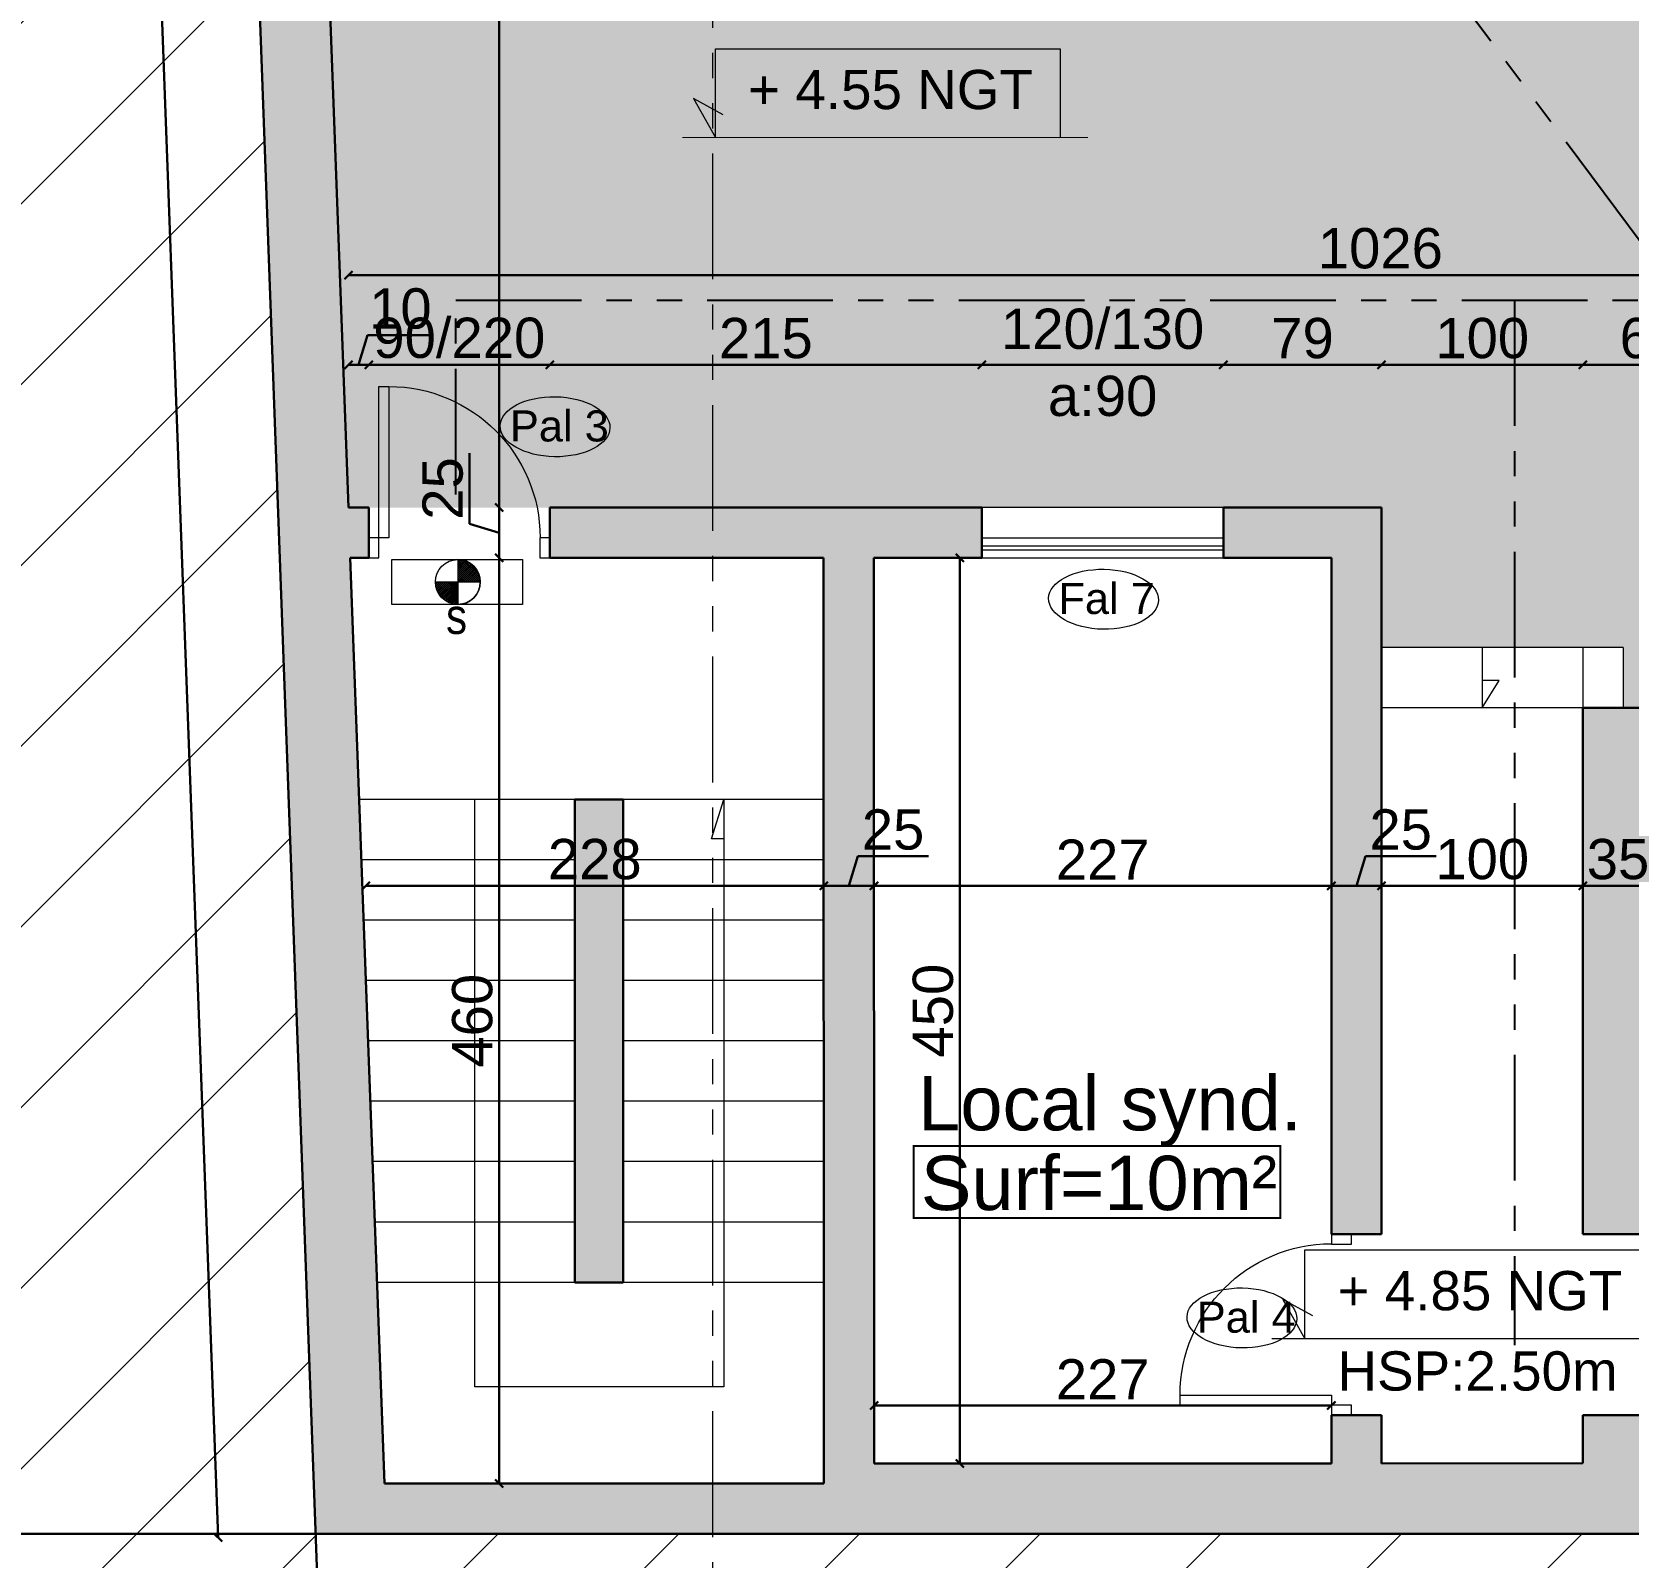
# Model space of a CAD drawing. Header units: millimetres. Extents: x 2804 to 3317, y 6834 to 7064.
# Drawn here: x 2885.53 to 2893.46, y 6920.37 to 6927.94 of the extents above; entities that cross this region are included whole.
import ezdxf

# ---------------------------------------------------------------- set-up
doc = ezdxf.new("R2010")
doc.units = ezdxf.units.MM
doc.header["$PDMODE"] = 1
doc.linetypes.add('PHANTOM2', pattern=[1.25, 0.625, -0.125, 0.125, -0.125, 0.125, -0.125])
for name, color, linetype, lineweight in [('cotation', 3, 'Continuous', 30), ('menuise', 50, 'Continuous', 18), ('PORT-FEN', 2, 'Continuous', 0), ('SECURITE', 2, 'Continuous', 0), ('structure grt', 150, 'Continuous', 0), ('texte', 3, 'Continuous', 9), ('zin fin', 6, 'Continuous', 9), ('zin menuiserie', 150, 'Continuous', 5), ('Zin mur', 30, 'Continuous', 30)]:
    doc.layers.add(name, color=color, linetype=linetype, lineweight=lineweight)
doc.layers.add('zin hatch mur', color=8, linetype='Continuous')
doc.layers.add('zin texte', color=33, linetype='Continuous')
doc.styles.add('ARIAL', font='arial.ttf')
doc.styles.add('PA3', font='arial.ttf', dxfattribs={"height": 3})
doc.styles.add('PsikTxtStyle', font='arial.ttf')
doc.styles.get("Standard").update_dxf_attribs({"font": 'arial.ttf'})
doc.dimstyles.new('cotation 100', dxfattribs={"dimtxt": 0.2, "dimasz": 0.04, "dimexe": 0, "dimexo": 0, "dimgap": 0.03, "dimtad": 1, "dimdec": 0, "dimlfac": 100, "dimdsep": 46, "dimtxsty": 'ARIAL', "dimblk": 'OBLIQUE', "dimcen": 0.09, "dimse1": 1, "dimse2": 1, "dimclrd": 256, "dimclre": 256, "dimclrt": 256, "dimadec": 3, "dimazin": 2, "dimtfac": 1, "dimtdec": 0, "dimtofl": 0, "dimtmove": 1, "dimatfit": 3, "dimfxl": 0, "dimtolj": 1, "dimtzin": 0, "dimlwd": -1, "dimlwe": -1, "dimarcsym": 0})

# ---------------------------------------------------------------- blocks, each defined once
blk = doc.blocks.new('P90')
at = {"ltscale": 0.005}
for p, q in [((-50, 751.6), (-100, 751.6)), ((-100, 751.6), (-100, 0)), ((-50, 0), (-50, 751.6)), ((-900, -100), (-900, 0)), ((-900, 0), (-850, 0)), ((-850, 0), (-850, -100)), ((-100, 0), (-50, 0)), ((-50, 0), (0, 0)), ((-50, -100), (-50, 0)), ((0, 0), (0, -100)), ((-850, -100), (-900, -100)), ((0, -100), (-50, -100))]:
    blk.add_line(p, q, dxfattribs=at)
blk.add_arc((-100, 0), 751.6, 90, 180, dxfattribs=at)
blk = doc.blocks.new('_Oblique')
at = {"color": 0, "linetype": 'ByBlock', "lineweight": -2}
blk.add_line((-0.5, -0.5), (0.5, 0.5), dxfattribs=at)
blk = doc.blocks.new('*D264')
at = {"layer": 'cotation', "transparency": 16777216}
blk.add_line((2887.8508, 6934.7357), (2887.8508, 6925.5806), dxfattribs=at)
at = {"layer": 'Defpoints', "color": 0, "transparency": 16777216}
for p in [(2889.4632, 6934.7357), (2887.8508, 6925.5806), (2889.4632, 6925.5806)]:
    blk.add_point(p, dxfattribs=at)
at = {"layer": 'cotation', "transparency": 16777216, "xscale": 0.04, "yscale": 0.04, "zscale": 0.04}
for p, rotation in [((2887.8508, 6934.7357), 90), ((2887.8508, 6925.5806), 270)]:
    blk.add_blockref('_Oblique', p, dxfattribs=dict(at, rotation=rotation))
at = {"layer": 'cotation', "transparency": 16777216, "insert": (2887.7187, 6930.1581), "char_height": 0.2, "attachment_point": 5, "rotation": 90, "style": 'ARIAL'}
blk.add_mtext('\\A1;916', dxfattribs=at)
blk = doc.blocks.new('*D265')
at = {"layer": 'cotation', "transparency": 16777216}
blk.add_line((2887.8508, 6925.3306), (2887.8508, 6920.7306), dxfattribs=at)
at = {"layer": 'Defpoints', "color": 0, "transparency": 16777216}
for p in [(2889.4643, 6925.3306), (2887.8508, 6920.7306), (2889.4649, 6920.7306)]:
    blk.add_point(p, dxfattribs=at)
at = {"layer": 'cotation', "transparency": 16777216, "xscale": 0.04, "yscale": 0.04, "zscale": 0.04}
for p, rotation in [((2887.8508, 6925.3306), 90), ((2887.8508, 6920.7306), 270)]:
    blk.add_blockref('_Oblique', p, dxfattribs=dict(at, rotation=rotation))
at = {"layer": 'cotation', "transparency": 16777216, "insert": (2887.7187, 6923.0306), "char_height": 0.2, "attachment_point": 5, "rotation": 90, "style": 'ARIAL'}
blk.add_mtext('\\A1;460', dxfattribs=at)
blk = doc.blocks.new('*D289')
at = {"layer": 'cotation', "transparency": 16777216}
blk.add_line((2886.9399, 6919.9791), (2907.4219, 6919.9822), dxfattribs=at)
at = {"layer": 'Defpoints', "color": 0, "transparency": 16777216}
for p in [(2886.9398, 6920.4806), (2907.4218, 6920.4837), (2907.4219, 6919.9822)]:
    blk.add_point(p, dxfattribs=at)
at = {"layer": 'cotation', "transparency": 16777216, "xscale": 0.04, "yscale": 0.04, "zscale": 0.04}
for p, rotation in [((2886.9399, 6919.9791), 180.008627102599), ((2907.4219, 6919.9822), 0.008627102599035555)]:
    blk.add_blockref('_Oblique', p, dxfattribs=dict(at, rotation=rotation))
at = {"layer": 'cotation', "transparency": 16777216, "insert": (2897.1808, 6920.1638), "char_height": 0.3, "attachment_point": 5, "rotation": 0.00863, "style": 'ARIAL'}
blk.add_mtext('\\A1;2048', dxfattribs=at)
blk = doc.blocks.new('*D288')
at = {"layer": 'cotation', "transparency": 16777216}
blk.add_line((2885.5598, 6944.7665), (2886.4543, 6920.4628), dxfattribs=at)
at = {"layer": 'Defpoints', "color": 0, "transparency": 16777216}
for p in [(2886.0452, 6944.7843), (2886.9398, 6920.4806), (2886.4543, 6920.4628)]:
    blk.add_point(p, dxfattribs=at)
at = {"layer": 'cotation', "transparency": 16777216, "xscale": 0.04, "yscale": 0.04, "zscale": 0.04}
for p, rotation in [((2885.5598, 6944.7665), 92.10789544085397), ((2886.4543, 6920.4628), 272.107895440854)]:
    blk.add_blockref('_Oblique', p, dxfattribs=dict(at, rotation=rotation))
at = {"layer": 'cotation', "transparency": 16777216, "insert": (2886.1902, 6932.6214), "char_height": 0.3, "attachment_point": 5, "rotation": 272.1079, "style": 'ARIAL'}
blk.add_mtext('\\A1;2432', dxfattribs=at)
blk = doc.blocks.new('*D294')
at = {"layer": 'cotation', "transparency": 16777216}
blk.add_line((2891.9879, 6921.1183), (2889.7149, 6921.1183), dxfattribs=at)
at = {"layer": 'Defpoints', "color": 0, "transparency": 16777216}
for p in [(2889.7149, 6921.1183), (2889.7149, 6920.831), (2891.9879, 6920.8314)]:
    blk.add_point(p, dxfattribs=at)
at = {"layer": 'cotation', "transparency": 16777216, "xscale": 0.04, "yscale": 0.04, "zscale": 0.04, "rotation": 180}
blk.add_blockref('_Oblique', (2889.7149, 6921.1183), dxfattribs=at)
at = {"layer": 'cotation', "transparency": 16777216, "xscale": 0.04, "yscale": 0.04, "zscale": 0.04}
blk.add_blockref('_Oblique', (2891.9879, 6921.1183), dxfattribs=at)
at = {"layer": 'cotation', "transparency": 16777216, "insert": (2890.8514, 6921.2488), "char_height": 0.2, "attachment_point": 5, "style": 'ARIAL'}
blk.add_mtext('\\A1;227', dxfattribs=at)
blk = doc.blocks.new('*D295')
at = {"layer": 'cotation', "transparency": 16777216}
blk.add_line((2890.1406, 6920.831), (2890.1406, 6925.3306), dxfattribs=at)
at = {"layer": 'Defpoints', "color": 0, "transparency": 16777216}
for p in [(2889.7149, 6925.3306), (2890.1406, 6925.3306), (2889.7149, 6920.831)]:
    blk.add_point(p, dxfattribs=at)
at = {"layer": 'cotation', "transparency": 16777216, "xscale": 0.04, "yscale": 0.04, "zscale": 0.04}
for p, rotation in [((2890.1406, 6925.3306), 90), ((2890.1406, 6920.831), 270)]:
    blk.add_blockref('_Oblique', p, dxfattribs=dict(at, rotation=rotation))
at = {"layer": 'cotation', "transparency": 16777216, "insert": (2890.0085, 6923.0808), "char_height": 0.2, "attachment_point": 5, "rotation": 90, "style": 'ARIAL'}
blk.add_mtext('\\A1;450', dxfattribs=at)
blk = doc.blocks.new('*X298')
at = {"color": 0, "linetype": 'Continuous'}
for p, q in [((2123.93, 1390.31), (2124, 1390.38)), ((2133.9, 1380.42), (2123.94, 1390.38)), ((2123.98, 1389.47), (2124.89, 1390.38)), ((2124.08, 1388.69), (2125.77, 1390.38)), ((2124.23, 1387.96), (2126.66, 1390.38)), ((2124.43, 1387.27), (2127.54, 1390.38)), ((2124.67, 1386.63), (2128.43, 1390.38)), ((2133.9, 1381.3), (2124.82, 1390.38)), ((2124.94, 1386.01), (2129.31, 1390.38)), ((2125.25, 1385.44), (2130.19, 1390.38)), ((2125.58, 1384.89), (2131.08, 1390.38)), ((2133.9, 1382.19), (2125.71, 1390.38)), ((2125.95, 1384.37), (2131.96, 1390.38)), ((2126.34, 1383.88), (2132.85, 1390.38)), ((2133.9, 1383.07), (2126.59, 1390.38)), ((2126.77, 1383.42), (2133.73, 1390.39)), ((2133.9, 1383.95), (2127.47, 1390.38)), ((2133.9, 1384.84), (2128.36, 1390.38)), ((2133.9, 1385.72), (2129.24, 1390.38)), ((2133.9, 1386.61), (2130.12, 1390.38)), ((2133.9, 1387.49), (2131.01, 1390.38)), ((2133.9, 1388.37), (2131.89, 1390.38)), ((2133.9, 1389.26), (2132.77, 1390.38)), ((2133.9, 1390.14), (2133.66, 1390.39)), ((2132.98, 1380.46), (2123.98, 1389.46)), ((2131.95, 1380.61), (2124.13, 1388.42)), ((2130.74, 1380.93), (2124.45, 1387.22)), ((2129.19, 1381.6), (2125.12, 1385.66)), ((2127.22, 1382.99), (2133.9, 1389.67)), ((2127.7, 1382.58), (2133.9, 1388.79)), ((2128.2, 1382.2), (2133.9, 1387.9)), ((2128.74, 1381.86), (2133.9, 1387.02)), ((2129.3, 1381.54), (2133.9, 1386.14)), ((2129.9, 1381.25), (2133.9, 1385.25)), ((2130.53, 1381), (2133.9, 1384.37)), ((2131.2, 1380.79), (2133.9, 1383.48)), ((2131.91, 1380.61), (2133.9, 1382.6)), ((2132.67, 1380.49), (2133.9, 1381.72)), ((2133.49, 1380.42), (2133.9, 1380.83))]:
    blk.add_line(p, q, dxfattribs=at)
blk = doc.blocks.new('ss rdc')
at = {"layer": 'SECURITE', "color": 252, "true_color": 0x939598}
for p, q in [((2644.874, 6721.3368, 1.3959), (2645.5244, 6721.3368, 1.3959)), ((2644.874, 6721.1131, 1.3959), (2644.874, 6721.3368, 1.3959)), ((2644.874, 6721.3368, 1.3959), (2645.5244, 6721.3368, 1.3959)), ((2644.874, 6721.1131, 1.3959), (2644.874, 6721.3368, 1.3959)), ((2645.2026, 6721.3365, 1.3959), (2645.2026, 6721.1135, 1.3959)), ((2645.2026, 6721.3365, 1.3959), (2645.2026, 6721.1135, 1.3959)), ((2645.2026, 6721.3365, 1.3959), (2645.2026, 6721.1135, 1.3959)), ((2645.2026, 6721.3365, 1.3959), (2645.2026, 6721.1135, 1.3959)), ((2645.2026, 6721.3365, 1.3959), (2645.2026, 6721.1135, 1.3959)), ((2645.2026, 6721.3365, 1.3959), (2645.2026, 6721.1135, 1.3959)), ((2645.2026, 6721.3365, 1.3959), (2645.2026, 6721.1135, 1.3959)), ((2645.2026, 6721.3365, 1.3959), (2645.2026, 6721.1135, 1.3959)), ((2645.5244, 6721.3368, 1.3959), (2645.5244, 6721.1131, 1.3959)), ((2645.5244, 6721.3368, 1.3959), (2645.5244, 6721.1131, 1.3959)), ((2645.0911, 6721.225, 1.3959), (2645.3119, 6721.2251, 1.3959)), ((2645.0911, 6721.225, 1.3959), (2645.3119, 6721.2251, 1.3959)), ((2645.5244, 6721.1131, 1.3959), (2644.874, 6721.1131, 1.3959)), ((2645.5244, 6721.1131, 1.3959), (2644.874, 6721.1131, 1.3959))]:
    blk.add_line(p, q, dxfattribs=at)
blk.add_circle((2645.2026, 6721.225, 1.3959), 0.1115, dxfattribs=at)
blk.add_circle((2645.2026, 6721.225, 1.3959), 0.1115, dxfattribs=at)
for start, end in [(0, 90), (0, 90), (0, 90), (0, 90), (0, 90), (0, 90), (270, 0), (270, 0), (270, 0), (270, 0), (270, 0), (270, 0)]:
    blk.add_arc((2645.2026, 6721.225, 1.3959), 0.1115, start, end, dxfattribs=at)
at = {"layer": 'SECURITE', "color": 252, "true_color": 0x939598, "extrusion": (0, 0, -1), "xscale": 0.01118662045994821, "yscale": 0.01118662045994821, "zscale": 0.01118662045994821, "rotation": 269.9614910721124}
blk.add_blockref('*X298', (-2660.7403, 6745.1066, -1.3959), dxfattribs=at)
blk.add_blockref('*X298', (-2660.7403, 6745.1066, -1.3959), dxfattribs=at)
at = {"layer": 'SECURITE', "color": 252, "true_color": 0x939598, "extrusion": (0, 0, -1), "xscale": -0.01118662049062554, "yscale": 0.01118662042579673, "zscale": 0.01118662047361531}
blk.add_blockref('*X298', (-2621.3315, 6705.6713, -1.3959), dxfattribs=at)
blk.add_blockref('*X298', (-2621.3315, 6705.6713, -1.3959), dxfattribs=at)
at = {"layer": 'SECURITE', "color": 252, "true_color": 0x939598, "xscale": 0.01118662049062554, "yscale": 0.01118662049062554, "zscale": 0.01118662049062554}
blk.add_blockref('*X298', (2621.3315, 6705.6713, 1.3959), dxfattribs=at)
blk.add_blockref('*X298', (2621.3315, 6705.6713, 1.3959), dxfattribs=at)
at = {"layer": 'SECURITE', "color": 252, "true_color": 0x939598, "style": 'PA3', "text_generation_flag": 6, "width": 0.85}
blk.add_text('s', height=0.176, rotation=180, dxfattribs=at).set_placement((2645.1441, 6720.9667, 1.3959))
blk = doc.blocks.new('*D685')
at = {"layer": 'cotation', "transparency": 16777216}
for p, q in [((2887.1528, 6926.2896), (2887.197, 6926.4367)), ((2887.197, 6926.4367), (2887.5239, 6926.4367)), ((2887.1023, 6926.2896), (2887.2034, 6926.2896))]:
    blk.add_line(p, q, dxfattribs=at)
at = {"layer": 'Defpoints', "color": 0, "transparency": 16777216}
for p in [(2887.2034, 6926.2896), (2887.1023, 6925.5806), (2887.2034, 6925.5806)]:
    blk.add_point(p, dxfattribs=at)
at = {"layer": 'cotation', "transparency": 16777216, "xscale": 0.04, "yscale": 0.04, "zscale": 0.04, "rotation": 180}
blk.add_blockref('_Oblique', (2887.1023, 6926.2896), dxfattribs=at)
at = {"layer": 'cotation', "transparency": 16777216, "xscale": 0.04, "yscale": 0.04, "zscale": 0.04}
blk.add_blockref('_Oblique', (2887.2034, 6926.2896), dxfattribs=at)
at = {"layer": 'cotation', "transparency": 16777216, "insert": (2887.3605, 6926.5688), "char_height": 0.2, "attachment_point": 5, "style": 'ARIAL'}
blk.add_mtext('\\A1;10', dxfattribs=at)
blk = doc.blocks.new('*D686')
at = {"layer": 'cotation', "transparency": 16777216}
blk.add_line((2887.2034, 6926.2896), (2888.1034, 6926.2896), dxfattribs=at)
at = {"layer": 'Defpoints', "color": 0, "transparency": 16777216}
for p in [(2888.1034, 6926.2896), (2887.2034, 6925.5806), (2888.1034, 6925.5806)]:
    blk.add_point(p, dxfattribs=at)
at = {"layer": 'cotation', "transparency": 16777216, "xscale": 0.04, "yscale": 0.04, "zscale": 0.04, "rotation": 180}
blk.add_blockref('_Oblique', (2887.2034, 6926.2896), dxfattribs=at)
at = {"layer": 'cotation', "transparency": 16777216, "xscale": 0.04, "yscale": 0.04, "zscale": 0.04}
blk.add_blockref('_Oblique', (2888.1034, 6926.2896), dxfattribs=at)
at = {"layer": 'cotation', "transparency": 16777216, "insert": (2887.6534, 6926.423), "char_height": 0.2, "attachment_point": 5, "style": 'ARIAL'}
blk.add_mtext('\\A1;90/220', dxfattribs=at)
blk = doc.blocks.new('*D687')
at = {"layer": 'cotation', "transparency": 16777216}
blk.add_line((2888.1034, 6926.2896), (2890.2511, 6926.2896), dxfattribs=at)
at = {"layer": 'Defpoints', "color": 0, "transparency": 16777216}
for p in [(2890.2511, 6926.2896), (2888.1034, 6925.5806), (2890.2511, 6925.5806)]:
    blk.add_point(p, dxfattribs=at)
at = {"layer": 'cotation', "transparency": 16777216, "xscale": 0.04, "yscale": 0.04, "zscale": 0.04, "rotation": 180}
blk.add_blockref('_Oblique', (2888.1034, 6926.2896), dxfattribs=at)
at = {"layer": 'cotation', "transparency": 16777216, "xscale": 0.04, "yscale": 0.04, "zscale": 0.04}
blk.add_blockref('_Oblique', (2890.2511, 6926.2896), dxfattribs=at)
at = {"layer": 'cotation', "transparency": 16777216, "insert": (2889.1772, 6926.4217), "char_height": 0.2, "attachment_point": 5, "style": 'ARIAL'}
blk.add_mtext('\\A1;215', dxfattribs=at)
blk = doc.blocks.new('*D688')
at = {"layer": 'cotation', "transparency": 16777216}
blk.add_line((2890.2511, 6926.2896), (2891.4511, 6926.2896), dxfattribs=at)
at = {"layer": 'Defpoints', "color": 0, "transparency": 16777216}
for p in [(2891.4511, 6926.2896), (2890.2511, 6925.5806), (2891.4511, 6925.5806)]:
    blk.add_point(p, dxfattribs=at)
at = {"layer": 'cotation', "transparency": 16777216, "xscale": 0.04, "yscale": 0.04, "zscale": 0.04, "rotation": 180}
blk.add_blockref('_Oblique', (2890.2511, 6926.2896), dxfattribs=at)
at = {"layer": 'cotation', "transparency": 16777216, "xscale": 0.04, "yscale": 0.04, "zscale": 0.04}
blk.add_blockref('_Oblique', (2891.4511, 6926.2896), dxfattribs=at)
at = {"layer": 'cotation', "transparency": 16777216, "insert": (2890.8511, 6926.3012), "char_height": 0.2, "attachment_point": 5, "style": 'ARIAL'}
blk.add_mtext('\\A1;120/130\\Pa:90', dxfattribs=at)
blk = doc.blocks.new('*D689')
at = {"layer": 'cotation', "transparency": 16777216}
blk.add_line((2891.4511, 6926.2896), (2892.2379, 6926.2896), dxfattribs=at)
at = {"layer": 'Defpoints', "color": 0, "transparency": 16777216}
for p in [(2892.2379, 6926.2896), (2891.4511, 6925.5806), (2892.2379, 6925.5806)]:
    blk.add_point(p, dxfattribs=at)
at = {"layer": 'cotation', "transparency": 16777216, "xscale": 0.04, "yscale": 0.04, "zscale": 0.04, "rotation": 180}
blk.add_blockref('_Oblique', (2891.4511, 6926.2896), dxfattribs=at)
at = {"layer": 'cotation', "transparency": 16777216, "xscale": 0.04, "yscale": 0.04, "zscale": 0.04}
blk.add_blockref('_Oblique', (2892.2379, 6926.2896), dxfattribs=at)
at = {"layer": 'cotation', "transparency": 16777216, "insert": (2891.8445, 6926.4217), "char_height": 0.2, "attachment_point": 5, "style": 'ARIAL'}
blk.add_mtext('\\A1;79', dxfattribs=at)
blk = doc.blocks.new('*D690')
at = {"layer": 'cotation', "transparency": 16777216}
blk.add_line((2892.2379, 6926.2896), (2893.2379, 6926.2896), dxfattribs=at)
at = {"layer": 'Defpoints', "color": 0, "transparency": 16777216}
for p in [(2893.2379, 6926.2896), (2892.2379, 6925.5806), (2893.2379, 6924.5859)]:
    blk.add_point(p, dxfattribs=at)
at = {"layer": 'cotation', "transparency": 16777216, "xscale": 0.04, "yscale": 0.04, "zscale": 0.04, "rotation": 180}
blk.add_blockref('_Oblique', (2892.2379, 6926.2896), dxfattribs=at)
at = {"layer": 'cotation', "transparency": 16777216, "xscale": 0.04, "yscale": 0.04, "zscale": 0.04}
blk.add_blockref('_Oblique', (2893.2379, 6926.2896), dxfattribs=at)
at = {"layer": 'cotation', "transparency": 16777216, "insert": (2892.7379, 6926.4217), "char_height": 0.2, "attachment_point": 5, "style": 'ARIAL'}
blk.add_mtext('\\A1;100', dxfattribs=at)
blk = doc.blocks.new('*D691')
at = {"layer": 'cotation', "transparency": 16777216}
blk.add_line((2893.2379, 6926.2896), (2893.915, 6926.2896), dxfattribs=at)
at = {"layer": 'Defpoints', "color": 0, "transparency": 16777216}
for p in [(2893.915, 6926.2896), (2893.2379, 6924.5859), (2893.915, 6924.5859)]:
    blk.add_point(p, dxfattribs=at)
at = {"layer": 'cotation', "transparency": 16777216, "xscale": 0.04, "yscale": 0.04, "zscale": 0.04, "rotation": 180}
blk.add_blockref('_Oblique', (2893.2379, 6926.2896), dxfattribs=at)
at = {"layer": 'cotation', "transparency": 16777216, "xscale": 0.04, "yscale": 0.04, "zscale": 0.04}
blk.add_blockref('_Oblique', (2893.915, 6926.2896), dxfattribs=at)
at = {"layer": 'cotation', "transparency": 16777216, "insert": (2893.5764, 6926.4217), "char_height": 0.2, "attachment_point": 5, "style": 'ARIAL'}
blk.add_mtext('\\A1;68', dxfattribs=at)
blk = doc.blocks.new('*D696')
at = {"layer": 'cotation', "transparency": 16777216}
blk.add_line((2887.1023, 6926.736), (2897.3609, 6926.736), dxfattribs=at)
at = {"layer": 'Defpoints', "color": 0, "transparency": 16777216}
for p in [(2897.3609, 6926.736), (2897.3609, 6925.6486), (2887.1023, 6925.5806)]:
    blk.add_point(p, dxfattribs=at)
at = {"layer": 'cotation', "transparency": 16777216, "xscale": 0.04, "yscale": 0.04, "zscale": 0.04, "rotation": 180}
blk.add_blockref('_Oblique', (2887.1023, 6926.736), dxfattribs=at)
at = {"layer": 'cotation', "transparency": 16777216, "xscale": 0.04, "yscale": 0.04, "zscale": 0.04}
blk.add_blockref('_Oblique', (2897.3609, 6926.736), dxfattribs=at)
at = {"layer": 'cotation', "transparency": 16777216, "insert": (2892.2316, 6926.8681), "char_height": 0.2, "attachment_point": 5, "style": 'ARIAL'}
blk.add_mtext('\\A1;1026', dxfattribs=at)
blk = doc.blocks.new('*D699')
at = {"layer": 'cotation', "transparency": 16777216}
blk.add_line((2893.5879, 6923.7007), (2893.2379, 6923.7007), dxfattribs=at)
at = {"layer": 'Defpoints', "color": 0, "transparency": 16777216}
for p in [(2893.5879, 6924.2359), (2893.2379, 6923.7007), (2893.2379, 6922.3564)]:
    blk.add_point(p, dxfattribs=at)
at = {"layer": 'cotation', "transparency": 16777216, "xscale": 0.04, "yscale": 0.04, "zscale": 0.04, "rotation": 180}
blk.add_blockref('_Oblique', (2893.2379, 6923.7007), dxfattribs=at)
at = {"layer": 'cotation', "transparency": 16777216, "xscale": 0.04, "yscale": 0.04, "zscale": 0.04}
blk.add_blockref('_Oblique', (2893.5879, 6923.7007), dxfattribs=at)
at = {"layer": 'cotation', "transparency": 16777216, "insert": (2893.4129, 6923.8328), "char_height": 0.2, "attachment_point": 5, "style": 'ARIAL'}
blk.add_mtext('\\A1;35', dxfattribs=at)
blk = doc.blocks.new('*D700')
at = {"layer": 'cotation', "transparency": 16777216}
blk.add_line((2893.2379, 6923.7007), (2892.2379, 6923.7007), dxfattribs=at)
at = {"layer": 'Defpoints', "color": 0, "transparency": 16777216}
for p in [(2892.2379, 6923.7007), (2892.2379, 6922.3099), (2893.2379, 6922.3564)]:
    blk.add_point(p, dxfattribs=at)
at = {"layer": 'cotation', "transparency": 16777216, "xscale": 0.04, "yscale": 0.04, "zscale": 0.04, "rotation": 180}
blk.add_blockref('_Oblique', (2892.2379, 6923.7007), dxfattribs=at)
at = {"layer": 'cotation', "transparency": 16777216, "xscale": 0.04, "yscale": 0.04, "zscale": 0.04}
blk.add_blockref('_Oblique', (2893.2379, 6923.7007), dxfattribs=at)
at = {"layer": 'cotation', "transparency": 16777216, "insert": (2892.7379, 6923.8328), "char_height": 0.2, "attachment_point": 5, "style": 'ARIAL'}
blk.add_mtext('\\A1;100', dxfattribs=at)
blk = doc.blocks.new('*D701')
at = {"layer": 'cotation', "transparency": 16777216}
for p, q in [((2892.1129, 6923.7007), (2892.157, 6923.8478)), ((2892.157, 6923.8478), (2892.5084, 6923.8478)), ((2892.2379, 6923.7007), (2891.9879, 6923.7007))]:
    blk.add_line(p, q, dxfattribs=at)
at = {"layer": 'Defpoints', "color": 0, "transparency": 16777216}
for p in [(2891.9879, 6923.7007), (2891.9879, 6922.32), (2892.2379, 6922.3099)]:
    blk.add_point(p, dxfattribs=at)
at = {"layer": 'cotation', "transparency": 16777216, "xscale": 0.04, "yscale": 0.04, "zscale": 0.04, "rotation": 180}
blk.add_blockref('_Oblique', (2891.9879, 6923.7007), dxfattribs=at)
at = {"layer": 'cotation', "transparency": 16777216, "xscale": 0.04, "yscale": 0.04, "zscale": 0.04}
blk.add_blockref('_Oblique', (2892.2379, 6923.7007), dxfattribs=at)
at = {"layer": 'cotation', "transparency": 16777216, "insert": (2892.3327, 6923.9799), "char_height": 0.2, "attachment_point": 5, "style": 'ARIAL'}
blk.add_mtext('\\A1;25', dxfattribs=at)
blk = doc.blocks.new('*D702')
at = {"layer": 'cotation', "transparency": 16777216}
blk.add_line((2891.9879, 6923.7007), (2889.7147, 6923.7007), dxfattribs=at)
at = {"layer": 'Defpoints', "color": 0, "transparency": 16777216}
for p in [(2889.7147, 6923.7007), (2889.7147, 6922.3809), (2891.9879, 6922.32)]:
    blk.add_point(p, dxfattribs=at)
at = {"layer": 'cotation', "transparency": 16777216, "xscale": 0.04, "yscale": 0.04, "zscale": 0.04, "rotation": 180}
blk.add_blockref('_Oblique', (2889.7147, 6923.7007), dxfattribs=at)
at = {"layer": 'cotation', "transparency": 16777216, "xscale": 0.04, "yscale": 0.04, "zscale": 0.04}
blk.add_blockref('_Oblique', (2891.9879, 6923.7007), dxfattribs=at)
at = {"layer": 'cotation', "transparency": 16777216, "insert": (2890.8513, 6923.8311), "char_height": 0.2, "attachment_point": 5, "style": 'ARIAL'}
blk.add_mtext('\\A1;227', dxfattribs=at)
blk = doc.blocks.new('*D703')
at = {"layer": 'cotation', "transparency": 16777216}
for p, q in [((2889.5897, 6923.7007), (2889.6338, 6923.8478)), ((2889.6338, 6923.8478), (2889.9852, 6923.8478)), ((2889.7147, 6923.7007), (2889.4647, 6923.7007))]:
    blk.add_line(p, q, dxfattribs=at)
at = {"layer": 'Defpoints', "color": 0, "transparency": 16777216}
for p in [(2889.4647, 6923.7007), (2889.4647, 6922.5458), (2889.7147, 6922.3809)]:
    blk.add_point(p, dxfattribs=at)
at = {"layer": 'cotation', "transparency": 16777216, "xscale": 0.04, "yscale": 0.04, "zscale": 0.04, "rotation": 180}
blk.add_blockref('_Oblique', (2889.4647, 6923.7007), dxfattribs=at)
at = {"layer": 'cotation', "transparency": 16777216, "xscale": 0.04, "yscale": 0.04, "zscale": 0.04}
blk.add_blockref('_Oblique', (2889.7147, 6923.7007), dxfattribs=at)
at = {"layer": 'cotation', "transparency": 16777216, "insert": (2889.8095, 6923.9799), "char_height": 0.2, "attachment_point": 5, "style": 'ARIAL'}
blk.add_mtext('\\A1;25', dxfattribs=at)
blk = doc.blocks.new('*D704')
at = {"layer": 'cotation', "transparency": 16777216}
blk.add_line((2889.4647, 6923.7007), (2887.1888, 6923.7007), dxfattribs=at)
at = {"layer": 'Defpoints', "color": 0, "transparency": 16777216}
for p in [(2887.1888, 6923.7007), (2887.1888, 6923.2306), (2889.4647, 6922.5458)]:
    blk.add_point(p, dxfattribs=at)
at = {"layer": 'cotation', "transparency": 16777216, "xscale": 0.04, "yscale": 0.04, "zscale": 0.04, "rotation": 180}
blk.add_blockref('_Oblique', (2887.1888, 6923.7007), dxfattribs=at)
at = {"layer": 'cotation', "transparency": 16777216, "xscale": 0.04, "yscale": 0.04, "zscale": 0.04}
blk.add_blockref('_Oblique', (2889.4647, 6923.7007), dxfattribs=at)
at = {"layer": 'cotation', "transparency": 16777216, "insert": (2888.3267, 6923.8328), "char_height": 0.2, "attachment_point": 5, "style": 'ARIAL'}
blk.add_mtext('\\A1;228', dxfattribs=at)
blk = doc.blocks.new('*D705')
at = {"layer": 'cotation', "transparency": 16777216}
for p, q in [((2887.7037, 6925.4997), (2887.7037, 6925.8511)), ((2887.8508, 6925.3306), (2887.8508, 6925.5806)), ((2887.8508, 6925.4556), (2887.7037, 6925.4997))]:
    blk.add_line(p, q, dxfattribs=at)
at = {"layer": 'Defpoints', "color": 0, "transparency": 16777216}
for p in [(2887.8508, 6925.5806), (2888.3047, 6925.5806), (2889.4643, 6925.3306)]:
    blk.add_point(p, dxfattribs=at)
at = {"layer": 'cotation', "transparency": 16777216, "xscale": 0.04, "yscale": 0.04, "zscale": 0.04}
for p, rotation in [((2887.8508, 6925.5806), 90), ((2887.8508, 6925.3306), 270)]:
    blk.add_blockref('_Oblique', p, dxfattribs=dict(at, rotation=rotation))
at = {"layer": 'cotation', "transparency": 16777216, "insert": (2887.5716, 6925.6754), "char_height": 0.2, "attachment_point": 5, "rotation": 90, "style": 'ARIAL'}
blk.add_mtext('\\A1;25', dxfattribs=at)
blk = doc.blocks.new('fal 7')
at = {"layer": 'menuise'}
blk.add_ellipse((2858.0577, 6854.1122), major_axis=(-0.2729, 0.0047), ratio=0.546469, start_param=-1.570796, end_param=4.712389, dxfattribs=at)
at = {"layer": 'menuise', "insert": (2857.8333, 6854.1934), "char_height": 0.1544, "width": 2.341262, "attachment_point": 1, "style": 'PsikTxtStyle'}
blk.add_mtext('Fal 7', dxfattribs=at)
blk = doc.blocks.new('pal3')
at = {"layer": 'menuise'}
blk.add_ellipse((2894.4891, 6938.2261), major_axis=(-0.2729, 0.0047), ratio=0.546469, start_param=-1.570796, end_param=4.712389, dxfattribs=at)
at = {"layer": 'menuise', "insert": (2894.2647, 6938.3073), "char_height": 0.1544, "width": 2.341262, "attachment_point": 1, "style": 'PsikTxtStyle'}
blk.add_mtext('Pal 3', dxfattribs=at)
blk = doc.blocks.new('pal4')
at = {"layer": 'menuise'}
blk.add_ellipse((2893.9025, 6921.5539), major_axis=(-0.2729, 0.0047), ratio=0.546469, start_param=-1.570796, end_param=4.712389, dxfattribs=at)
at = {"layer": 'menuise', "insert": (2893.6781, 6921.6351), "char_height": 0.1544, "width": 2.341262, "attachment_point": 1, "style": 'PsikTxtStyle'}
blk.add_mtext('Pal 4', dxfattribs=at)

msp = doc.modelspace()

# ---------------------------------------------------------------- hatches: boundary and pattern name
at = {"layer": 'zin hatch mur'}
h = msp.add_hatch(color=256, dxfattribs=at)
h.dxf.hatch_style = 1
h.paths.add_polyline_path([(2886.7652, 6934.7357), (2886.9681, 6934.7357), (2886.9681, 6935.0857), (2886.7376, 6935.0857), (2886.6779, 6936.5334), (2886.3488, 6936.5334), (2886.415, 6934.7357), (2886.7186, 6926.4881), (2887.0689, 6926.4881)])
h.paths.add_polyline_path([(2889.4632, 6935.0857), (2889.0632, 6935.0857), (2889.0632, 6934.7357), (2889.4632, 6934.7357)])
h.paths.add_polyline_path([(2892.3369, 6935.0857), (2891.8746, 6935.0857), (2891.5582, 6935.0857), (2891.5582, 6934.7357), (2891.7296, 6934.7357), (2891.9997, 6934.4656), (2892.2663, 6934.7323)])
h = msp.add_hatch(color=256, dxfattribs=at)
h.dxf.hatch_style = 1
h.paths.add_polyline_path([(2888.4682, 6924.1306), (2888.2272, 6924.1306), (2888.2272, 6921.7306), (2888.4685, 6921.7306)], flags=17)
h.paths.add_polyline_path([(2891.9879, 6921.9708), (2892.2379, 6921.9708), (2892.2379, 6925.5806), (2891.4511, 6925.5806), (2891.4511, 6925.3306), (2891.9879, 6925.3306)])
h.paths.add_polyline_path([(2892.2379, 6921.0708), (2891.9879, 6921.0708), (2891.9879, 6920.8314), (2889.7149, 6920.831), (2889.7143, 6925.3306), (2890.2511, 6925.3306), (2890.2511, 6925.5806), (2888.1034, 6925.5806), (2888.1034, 6925.3306), (2889.4643, 6925.3306), (2889.4649, 6920.7306), (2887.2808, 6920.7306), (2887.1115, 6925.3306), (2887.2034, 6925.3306), (2887.2034, 6925.5806), (2887.1023, 6925.5806), (2887.0689, 6926.4881), (2886.7186, 6926.4881), (2886.9398, 6920.4806), (2895.7198, 6920.4819), (2895.7198, 6920.8319), (2893.5879, 6920.8316), (2893.5879, 6921.0708), (2893.2379, 6921.0708), (2893.2379, 6920.8316), (2892.2379, 6920.8315)])
h = msp.add_hatch(color=256, dxfattribs=at)
h.dxf.hatch_style = 1
h.paths.add_polyline_path([(2893.915, 6924.2359), (2893.915, 6924.5859), (2893.2379, 6924.5859), (2893.2379, 6921.9708), (2893.5879, 6921.9708), (2893.5879, 6922.3109), (2893.9321, 6922.3109), (2893.9321, 6922.4109), (2893.5879, 6922.4109), (2893.5879, 6924.2359)])
h.paths.add_polyline_path([(2895.5515, 6924.2359), (2895.5515, 6924.5859), (2894.515, 6924.5859), (2894.515, 6924.2359), (2894.8421, 6924.2359), (2894.8421, 6922.4109), (2894.7321, 6922.4109), (2894.7321, 6922.3109), (2894.9421, 6922.3109), (2894.9421, 6924.2359)])
at = {"layer": 'zin menuiserie'}
h = msp.add_hatch(dxfattribs=at)
h.set_pattern_fill('ANSI31', scale=0.2)
h.set_pattern_definition([(45, (0, -32.72725), (-0.449012806, 0.449012806), [])])
h.paths.add_polyline_path([(2907.4175, 6920.4837), (2908.6316, 6920.4875), (2908.6002, 6914.7507), (2881.3174, 6914.7507), (2881.3174, 6944.7842), (2886.0451, 6944.7843), (2886.9398, 6920.4806)])
at = {"layer": 'zin menuiserie', "true_color": 0xdbdbdb}
h = msp.add_hatch(color=254, dxfattribs=at)
h.dxf.hatch_style = 1
h.paths.add_polyline_path([(2893.4375, 6924.886), (2893.4379, 6924.5859), (2897.3609, 6924.5859), (2897.3609, 6925.5857), (2895.2379, 6925.5857), (2895.2379, 6927.6677), (2897.3609, 6927.6677), (2897.3609, 6929.1044), (2896.313, 6930.1523), (2895.069, 6928.9082), (2893.2528, 6928.9082), (2891.5334, 6930.6276), (2891.5334, 6932.4438), (2892.7775, 6933.6878), (2891.7296, 6934.7357), (2890.1334, 6934.7357), (2890.1333, 6930.7276), (2886.9163, 6930.7276), (2887.1023, 6925.5806), (2892.2374, 6925.5809), (2892.2383, 6924.8858)])

# ---------------------------------------------------------------- linework, layer by layer
at = {"color": 2, "linetype": 'PHANTOM2'}
for p, q in [((2887.6358, 6925.6457), (2887.6358, 6926.6113)), ((2887.6358, 6926.6113), (2893.742, 6926.6113)), ((2892.8991, 6926.6113), (2892.8991, 6921.4183))]:
    msp.add_line(p, q, dxfattribs=at)
msp.add_lwpolyline([(2890.9118, 6932.4395), (2890.9118, 6930.404), (2894.8612, 6925.1114), (2907.7641, 6925.1114), (2907.0127, 6925.3196), (2907.0127, 6924.9628)], dxfattribs=at)
at = {"layer": 'PORT-FEN'}
for points in [[(2888.9655, 6927.5328), (2888.8176, 6927.6139), (2888.9264, 6927.4193), (2888.9264, 6927.8602), (2890.64, 6927.8602), (2890.64, 6927.4193)], [(2891.8951, 6921.5642), (2891.7472, 6921.6453), (2891.856, 6921.4507), (2891.856, 6921.8916), (2893.5696, 6921.8916), (2893.5696, 6921.4507)]]:
    msp.add_lwpolyline(points, dxfattribs=at)
at = {"layer": 'PORT-FEN', "const_width": 0.00566}
for points in [[(2890.778, 6927.4193), (2888.7616, 6927.4193)], [(2893.7076, 6921.4507), (2891.6913, 6921.4507)]]:
    msp.add_lwpolyline(points, dxfattribs=at)
at = {"layer": 'texte', "linetype": 'PHANTOM2', "lineweight": 9}
msp.add_lwpolyline([(2888.9128, 6919.2152), (2888.9128, 6935.9517), (2889.3327, 6935.9517)], dxfattribs=at)
at = {"layer": 'zin fin'}
for p, q in [((2891.4511, 6925.5806), (2890.2511, 6925.5806)), ((2893.4379, 6924.8859), (2892.2379, 6924.8859)), ((2893.2379, 6924.8859), (2893.2379, 6924.5859)), ((2893.4379, 6924.8859), (2893.4379, 6924.5859)), ((2893.2379, 6924.5859), (2892.2379, 6924.5859)), ((2888.2272, 6924.1306), (2887.1556, 6924.1306)), ((2889.4682, 6924.1306), (2888.4682, 6924.1306)), ((2888.2272, 6923.8306), (2887.1667, 6923.8306)), ((2889.4682, 6923.8306), (2888.4682, 6923.8306)), ((2888.2272, 6923.5306), (2887.1777, 6923.5306)), ((2889.4682, 6923.5306), (2888.4687, 6923.5306)), ((2888.2272, 6923.2306), (2887.1888, 6923.2306)), ((2889.4682, 6923.2306), (2888.4687, 6923.2306)), ((2888.2272, 6922.9306), (2887.1998, 6922.9306)), ((2889.4682, 6922.9306), (2888.4687, 6922.9306)), ((2888.2272, 6922.6306), (2887.2109, 6922.6306)), ((2889.4682, 6922.6306), (2888.4687, 6922.6306)), ((2888.2272, 6922.3306), (2887.2219, 6922.3306)), ((2889.4682, 6922.3306), (2888.4687, 6922.3306)), ((2888.2272, 6922.0306), (2887.233, 6922.0306)), ((2889.4682, 6922.0306), (2888.4687, 6922.0306)), ((2888.2272, 6921.7306), (2887.244, 6921.7306)), ((2889.4682, 6921.7306), (2888.4685, 6921.7306))]:
    msp.add_line(p, q, dxfattribs=at)
for points in [[(2892.7379, 6924.8859), (2892.7379, 6924.5859), (2892.8219, 6924.7212), (2892.7379, 6924.7212)], [(2888.9682, 6923.9349), (2888.9068, 6923.9349), (2888.9682, 6924.1306), (2888.9682, 6921.2123), (2887.7311, 6921.2123), (2887.7311, 6924.1306)]]:
    msp.add_lwpolyline(points, dxfattribs=at)
at = {"layer": 'zin menuiserie'}
for p, q in [((2890.2511, 6925.4306), (2891.4511, 6925.4306)), ((2890.2511, 6925.3906), (2891.4511, 6925.3906)), ((2890.2511, 6925.3706), (2891.4511, 6925.3706)), ((2890.2511, 6925.3306), (2891.4511, 6925.3306))]:
    msp.add_line(p, q, dxfattribs=at)
at = {"layer": 'Zin mur'}
for p, q in [((2886.404, 6935.0357), (2887.1507, 6914.7507)), ((2886.7652, 6934.7357), (2887.1023, 6925.5806)), ((2887.2034, 6925.5806), (2887.1023, 6925.5806)), ((2887.2034, 6925.5806), (2887.2034, 6925.3306)), ((2888.1034, 6925.5806), (2888.1034, 6925.3306)), ((2890.2511, 6925.5806), (2888.1034, 6925.5806)), ((2890.2511, 6925.3306), (2890.2511, 6925.5806)), ((2892.2379, 6925.5806), (2891.4511, 6925.5806)), ((2891.4511, 6925.3306), (2891.4511, 6925.5806)), ((2892.2379, 6925.5806), (2892.2379, 6921.9708)), ((2887.1115, 6925.3306), (2887.2808, 6920.7306)), ((2887.2034, 6925.3306), (2887.1115, 6925.3306)), ((2889.4643, 6925.3306), (2888.1034, 6925.3306)), ((2889.4643, 6925.3306), (2889.4649, 6920.7306)), ((2889.7143, 6925.3306), (2889.7149, 6920.8314)), ((2890.2511, 6925.3306), (2889.7143, 6925.3306)), ((2891.9879, 6925.3306), (2891.4511, 6925.3306)), ((2891.9879, 6925.3306), (2891.9879, 6921.9708)), ((2893.2379, 6924.5859), (2893.915, 6924.5859)), ((2893.2379, 6924.5859), (2893.2379, 6921.9708)), ((2888.2272, 6921.7306), (2888.2272, 6924.1306)), ((2888.2272, 6924.1306), (2888.4682, 6924.1306)), ((2888.4682, 6924.1306), (2888.4685, 6921.7306)), ((2892.2379, 6921.9708), (2891.9879, 6921.9708)), ((2893.5879, 6921.9708), (2893.2379, 6921.9708)), ((2888.2272, 6921.7306), (2888.4682, 6921.7306)), ((2891.9879, 6921.0708), (2891.9879, 6920.8314)), ((2892.2379, 6921.0708), (2891.9879, 6921.0708)), ((2892.2379, 6921.0708), (2892.2379, 6920.8314)), ((2893.2379, 6921.0708), (2893.2379, 6920.8316)), ((2893.5879, 6921.0708), (2893.2379, 6921.0708)), ((2891.9879, 6920.8314), (2889.7149, 6920.8314)), ((2892.2379, 6920.8314), (2893.2379, 6920.8316)), ((2887.2808, 6920.7306), (2889.4649, 6920.7306)), ((2881.3174, 6920.4798), (2897.5224, 6920.4822))]:
    msp.add_line(p, q, dxfattribs=at)
at = {"layer": 'zin texte', "const_width": 0.01}
msp.add_lwpolyline([(2889.9124, 6922.4077), (2891.7341, 6922.4077), (2891.7341, 6922.051), (2889.9124, 6922.051)], close=True, dxfattribs=at)

# ---------------------------------------------------------------- block references
at = {"layer": 'cotation'}
for name, p in [('pal3', (-6.3597, -12.2436)), ('fal 7', (32.798, 71.0129)), ('pal4', (-2.3591, 0))]:
    msp.add_blockref(name, p, dxfattribs=at)
at = {"layer": 'SECURITE', "color": 214, "true_color": 0xa81592}
msp.add_blockref('ss rdc', (242.4434, 203.9859), dxfattribs=at)
at = {"layer": 'zin menuiserie', "xscale": -0.001, "yscale": 0.001, "zscale": 0.001}
msp.add_blockref('P90', (2887.2034, 6925.4306), dxfattribs=at)
at = {"layer": 'zin menuiserie', "xscale": -0.001, "yscale": 0.001, "zscale": 0.001, "rotation": 89.99999999998202}
msp.add_blockref('P90', (2891.9879, 6921.0708), dxfattribs=at)

# ---------------------------------------------------------------- texts
at = {"layer": 'structure grt', "ltscale": 0.5, "char_height": 0.195, "width": 13.746322, "attachment_point": 1}
for s, insert in [('{\\C1;+ 4.55 NGT}', (2889.0888, 6927.7556)), ('{\\C1;+ 4.85 NGT}', (2892.0185, 6921.787)), ('{\\C1;HSP:2.50m}', (2892.0185, 6921.388))]:
    msp.add_mtext(s, dxfattribs=dict(at, insert=insert))
at = {"layer": 'zin texte', "char_height": 0.27, "attachment_point": 1}
for s, insert in [('Local synd.', (2889.9341, 6922.7561)), ('Surf=10m²', (2889.9474, 6922.3598))]:
    msp.add_mtext_dynamic_manual_height_columns(s, width=34.103171, gutter_width=12.5, heights=[0], dxfattribs=dict(at, insert=insert))

# ---------------------------------------------------------------- dimensions: what is measured, and where the dimension line sits
at = {"layer": 'cotation'}
for p1, p2, distance, picture, middle in [((2886.0452, 6944.7843), (2886.9398, 6920.4806), -0.4858, '*D288', (2886.1902, 6932.6214)), ((2886.9398, 6920.4806), (2907.4218, 6920.4837), -0.5015, '*D289', (2897.1808, 6920.1638))]:
    dim = msp.add_aligned_dim(p1=p1, p2=p2, distance=distance, dimstyle='cotation 100', override={"dimtxt": 0.3}, dxfattribs=at)
    dim.commit()
    dim.dimension.update_dxf_attribs({"geometry": picture, "text_midpoint": middle})
for base, p1, p2, picture, middle in [((2887.8508, 6925.5806), (2889.4632, 6934.7357), (2889.4632, 6925.5806), '*D264', (2887.7187, 6930.1581)), ((2887.8508, 6925.5806), (2889.4643, 6925.3306), (2888.3047, 6925.5806), '*D705', (2887.5716, 6925.5297)), ((2887.8508, 6920.7306), (2889.4643, 6925.3306), (2889.4649, 6920.7306), '*D265', (2887.7187, 6923.0306)), ((2890.1406, 6925.3306), (2889.7149, 6920.831), (2889.7149, 6925.3306), '*D295', (2890.0085, 6923.0808))]:
    dim = msp.add_linear_dim(base=base, p1=p1, p2=p2, angle=90, dimstyle='cotation 100', dxfattribs=at)
    dim.commit()
    dim.dimension.update_dxf_attribs({"geometry": picture, "text_midpoint": middle})
for base, p1, p2, picture, middle in [((2897.3609, 6926.736), (2887.1023, 6925.5806), (2897.3609, 6925.6486), '*D696', (2892.2316, 6926.8681)), ((2887.2034, 6926.2896), (2887.1023, 6925.5806), (2887.2034, 6925.5806), '*D685', (2887.227, 6926.5688)), ((2890.2511, 6926.2896), (2888.1034, 6925.5806), (2890.2511, 6925.5806), '*D687', (2889.1772, 6926.4217)), ((2892.2379, 6926.2896), (2891.4511, 6925.5806), (2892.2379, 6925.5806), '*D689', (2891.8445, 6926.4217)), ((2893.2379, 6926.2896), (2892.2379, 6925.5806), (2893.2379, 6924.5859), '*D690', (2892.7379, 6926.4217)), ((2893.915, 6926.2896), (2893.2379, 6924.5859), (2893.915, 6924.5859), '*D691', (2893.5764, 6926.4217)), ((2893.2379, 6923.7007), (2893.5879, 6924.2359), (2893.2379, 6922.3564), '*D699', (2893.4129, 6923.8328)), ((2889.4647, 6923.7007), (2889.7147, 6922.3809), (2889.4647, 6922.5458), '*D703', (2889.6638, 6923.9799)), ((2891.9879, 6923.7007), (2892.2379, 6922.3099), (2891.9879, 6922.32), '*D701', (2892.187, 6923.9799)), ((2887.1888, 6923.7007), (2889.4647, 6922.5458), (2887.1888, 6923.2306), '*D704', (2888.3267, 6923.8328)), ((2892.2379, 6923.7007), (2893.2379, 6922.3564), (2892.2379, 6922.3099), '*D700', (2892.7379, 6923.8328)), ((2889.7147, 6923.7007), (2891.9879, 6922.32), (2889.7147, 6922.3809), '*D702', (2890.8513, 6923.8311)), ((2889.7149, 6921.1183), (2891.9879, 6920.8314), (2889.7149, 6920.831), '*D294', (2890.8514, 6921.2488))]:
    dim = msp.add_linear_dim(base=base, p1=p1, p2=p2, dimstyle='cotation 100', dxfattribs=at)
    dim.commit()
    dim.dimension.update_dxf_attribs({"geometry": picture, "text_midpoint": middle})
dim = msp.add_linear_dim(base=(2891.4511, 6926.2896), p1=(2890.2511, 6925.5806), p2=(2891.4511, 6925.5806), text='<>/130\\Pa:90', dimstyle='cotation 100', dxfattribs=at)
dim.commit()
dim.dimension.update_dxf_attribs({"geometry": '*D688', "text_midpoint": (2890.8511, 6926.0007), "dimtype": 128})
dim = msp.add_linear_dim(base=(2888.1034, 6926.2896), p1=(2887.2034, 6925.5806), p2=(2888.1034, 6925.5806), text='<>/220', dimstyle='cotation 100', dxfattribs=at)
dim.commit()
dim.dimension.update_dxf_attribs({"geometry": '*D686', "text_midpoint": (2887.6534, 6926.423)})

doc.saveas('drawing.dxf')
